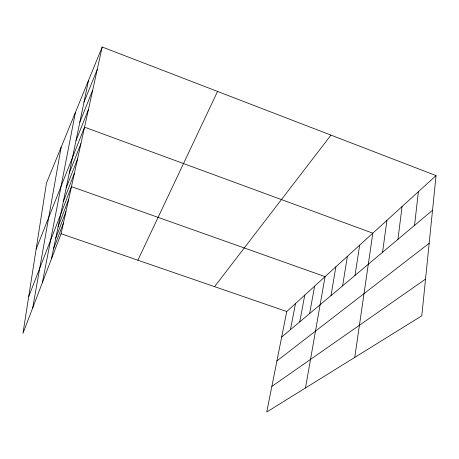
<?xml version="1.0" encoding="UTF-8"?>
<svg xmlns="http://www.w3.org/2000/svg" width="459" height="459" viewBox="0 0 459 459"><rect width="100%" height="100%" fill="white"/><g stroke="black" fill="none" stroke-linecap="round" stroke-linejoin="round"><path stroke-width="0.69" d="M436.05 175.608L421.798 315.815L266.754 411.998L286.749 311.529L436.05 175.608L102.191 47.002L46.485 183.003L22.95 333.395L61.087 233.734L102.191 47.002M414.54 225.386L418.39 191.684M397.942 239.34L402.061 206.556M382.571 252.255L386.908 220.349M354.755 357.406L372.817 233.178L84.542 127.16L36.146 249.076M355.008 275.417L359.672 245.14M342.609 285.842L347.388 256.329M331.008 295.59L335.879 266.805M305.493 387.964L325.075 276.639L71.455 186.629L28.705 296.606M32.692 307.943L61.15 147.207M309.618 313.566L314.616 286.164M299.738 321.868L304.776 295.12M42.366 282.658L75.414 112.38M290.438 329.682L295.504 303.565M51.425 258.985L88.501 80.423M55.769 238.06L65.947 211.651M53.531 248.847L63.445 223.022M58.155 226.562L68.615 199.545M63.348 201.547L74.398 173.25M66.182 187.909L77.548 158.946M69.223 173.273L80.922 143.621M76.022 140.529L88.449 109.431M79.837 122.14L92.661 90.285M83.986 102.179L97.228 69.544M137.872 260.207L217.56 91.444M214.565 286.646L330.95 135.124M281.671 337.055L432.527 210.274M276.915 360.94L429.171 243.293M271.848 386.403L425.527 279.124M61.087 233.734L286.749 311.529"/></g></svg>
